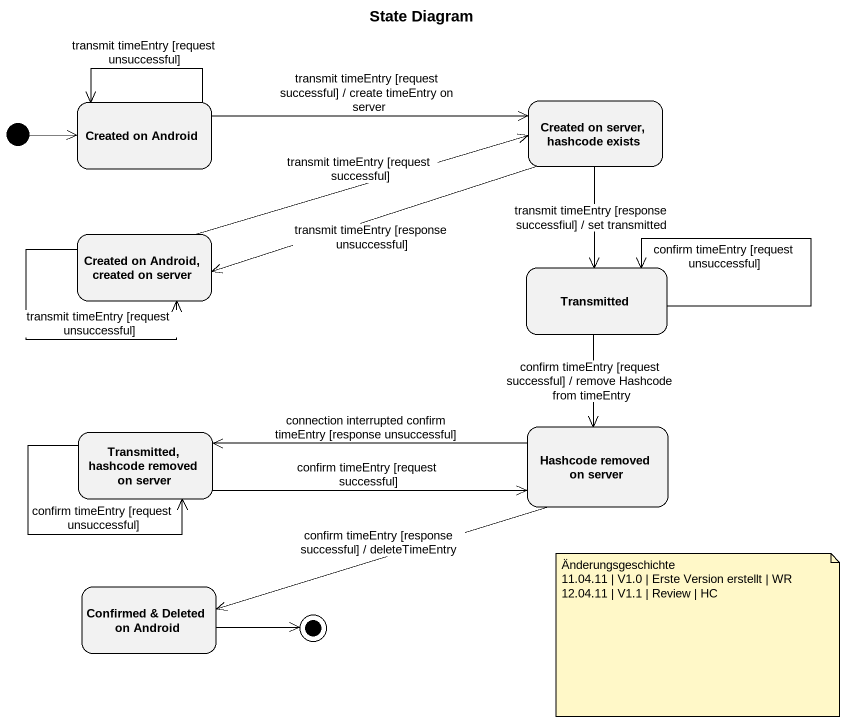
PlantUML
@startuml
title State Diagram
hide empty description
state "Created on Android" as Created_on_Android
state "Created on server, hashcode exists" as Created_on_server_hashcode
state "Created on Android, created on server" as Created_on_Android_created
state Transmitted
state "Transmitted, hashcode removed on server" as Transmitted_hashcode
state "Hashcode removed on server" as Hashcode_removed_on_server
state "Confirmed & Deleted on Android" as Confirmed_Deleted_on_Android
[*] -right-> Created_on_Android
Created_on_Android --> Created_on_Android : transmit timeEntry [request unsuccessful]
Created_on_Android -right-> Created_on_server_hashcode : transmit timeEntry [request successful] / create timeEntry on server
Created_on_server_hashcode -left-> Created_on_Android_created : transmit timeEntry [response unsuccessful]
Created_on_server_hashcode --> Transmitted : transmit timeEntry [response successfiul] / set transmitted
Created_on_Android_created -right-> Created_on_server_hashcode : transmit timeEntry [request successful]
Created_on_Android_created --> Created_on_Android_created : transmit timeEntry [request unsuccessful]
Transmitted --> Transmitted : confirm timeEntry [request unsuccessful]
Transmitted --> Hashcode_removed_on_server : confirm timeEntry [request successful] / remove Hashcode from timeEntry
Transmitted_hashcode --> Transmitted_hashcode : confirm timeEntry [request unsuccessful]
Transmitted_hashcode -right-> Hashcode_removed_on_server : confirm timeEntry [request successful]
Hashcode_removed_on_server -left-> Transmitted_hashcode : connection interrupted confirm timeEntry [response unsuccessful]
Hashcode_removed_on_server -left-> Confirmed_Deleted_on_Android : confirm timeEntry [response successful] / deleteTimeEntry
Confirmed_Deleted_on_Android -right-> [*]
note as N1
  Änderungsgeschichte
  11.04.11 | V1.0 | Erste Version erstellt | WR
  12.04.11 | V1.1 | Review | HC
end note
@enduml
